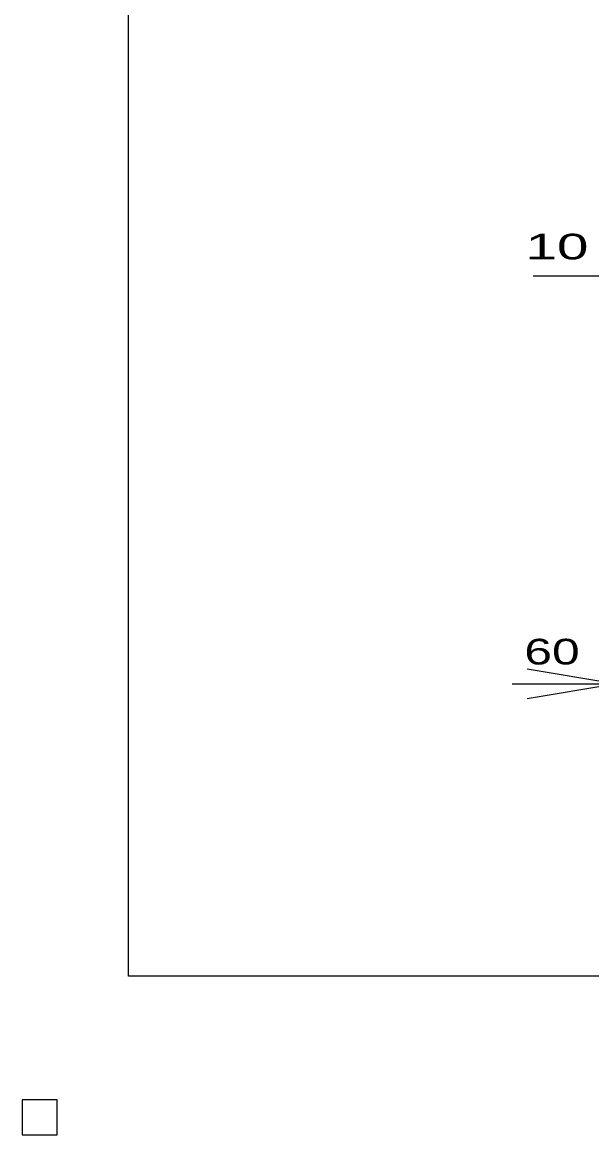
# Model space of a CAD drawing. Units: millimetres, scale not verified. Extents: x -1456 to 1385, y -1026 to 843.
# Drawn here: x -1456 to -1066, y -1026 to -263 of the extents above; entities that cross this region are included whole.
import ezdxf
from ezdxf.enums import TextEntityAlignment as Align

# ---------------------------------------------------------------- set-up
doc = ezdxf.new("R2010")
doc.units = ezdxf.units.MM
doc.header["$LTSCALE"] = 8
for name, color, linetype, lineweight in [('0_2', 150, 'Continuous', 25), ('19', 6, 'Continuous', 25), ('22', 4, 'Continuous', 25), ('32', 4, 'Continuous', 25), ('48', 3, 'Continuous', 25), ('54', 2, 'Continuous', 25), ('56', 2, 'Continuous', 25)]:
    doc.layers.add(name, color=color, linetype=linetype, lineweight=lineweight)
doc.styles.add('ベクトル', font='')
doc.styles.get('ベクトル').set_extended_font_data('ベクトル')

# ---------------------------------------------------------------- blocks, each defined once
blk = doc.blocks.new('open_arrow')
at = {"color": 0, "linetype": 'Continuous', "lineweight": -2}
blk.add_lwpolyline([(7.5, 1.25), (0, 0), (7.5, -1.25)], dxfattribs=at)

msp = doc.modelspace()

# ---------------------------------------------------------------- linework, layer by layer
at = {"layer": '0_2'}
for p, q in [((-1383.2, -917.2), (-1383.2, 842.8)), ((1384.8, -917.2), (-1383.2, -917.2)), ((-1432, -1002), (-1456, -1002)), ((-1456, -1002), (-1456, -1026)), ((-1432, -1002), (-1456, -1002)), ((-1456, -1002), (-1456, -1026)), ((-1432, -1002), (-1456, -1002)), ((-1456, -1002), (-1456, -1026)), ((-1432, -1002), (-1456, -1002)), ((-1456, -1002), (-1456, -1026)), ((-1432, -1002), (-1456, -1002)), ((-1456, -1002), (-1456, -1026)), ((-1432, -1026), (-1432, -1002)), ((-1432, -1026), (-1432, -1002)), ((-1432, -1026), (-1432, -1002)), ((-1432, -1026), (-1432, -1002)), ((-1432, -1026), (-1432, -1002)), ((-1456, -1026), (-1432, -1026)), ((-1456, -1026), (-1432, -1026)), ((-1456, -1026), (-1432, -1026)), ((-1456, -1026), (-1432, -1026)), ((-1456, -1026), (-1432, -1026))]:
    msp.add_line(p, q, dxfattribs=at)
at = {"layer": '19', "color": 4}
msp.add_line((-1120.4, -716.83), (-990, -716.83), dxfattribs=at)
at = {"layer": '22'}
msp.add_line((-1106, -437), (-1050, -437), dxfattribs=at)
at = {"layer": '32'}
for p, q in [((-1432, -1002), (-1456, -1002)), ((-1456, -1002), (-1456, -1026)), ((-1432, -1002), (-1456, -1002)), ((-1456, -1002), (-1456, -1026)), ((-1432, -1002), (-1456, -1002)), ((-1456, -1002), (-1456, -1026)), ((-1432, -1002), (-1456, -1002)), ((-1456, -1002), (-1456, -1026)), ((-1432, -1002), (-1456, -1002)), ((-1456, -1002), (-1456, -1026)), ((-1432, -1026), (-1432, -1002)), ((-1432, -1026), (-1432, -1002)), ((-1432, -1026), (-1432, -1002)), ((-1432, -1026), (-1432, -1002)), ((-1432, -1026), (-1432, -1002)), ((-1456, -1026), (-1432, -1026)), ((-1456, -1026), (-1432, -1026)), ((-1456, -1026), (-1432, -1026)), ((-1456, -1026), (-1432, -1026)), ((-1456, -1026), (-1432, -1026))]:
    msp.add_line(p, q, dxfattribs=at)
at = {"layer": '48'}
for p, q in [((-1432, -1002), (-1456, -1002)), ((-1456, -1002), (-1456, -1026)), ((-1432, -1002), (-1456, -1002)), ((-1456, -1002), (-1456, -1026)), ((-1432, -1002), (-1456, -1002)), ((-1456, -1002), (-1456, -1026)), ((-1432, -1002), (-1456, -1002)), ((-1456, -1002), (-1456, -1026)), ((-1432, -1002), (-1456, -1002)), ((-1456, -1002), (-1456, -1026)), ((-1432, -1026), (-1432, -1002)), ((-1432, -1026), (-1432, -1002)), ((-1432, -1026), (-1432, -1002)), ((-1432, -1026), (-1432, -1002)), ((-1432, -1026), (-1432, -1002)), ((-1456, -1026), (-1432, -1026)), ((-1456, -1026), (-1432, -1026)), ((-1456, -1026), (-1432, -1026)), ((-1456, -1026), (-1432, -1026)), ((-1456, -1026), (-1432, -1026))]:
    msp.add_line(p, q, dxfattribs=at)
at = {"layer": '54'}
for p, q in [((-1432, -1002), (-1456, -1002)), ((-1456, -1002), (-1456, -1026)), ((-1432, -1002), (-1456, -1002)), ((-1456, -1002), (-1456, -1026)), ((-1432, -1002), (-1456, -1002)), ((-1456, -1002), (-1456, -1026)), ((-1432, -1026), (-1432, -1002)), ((-1432, -1026), (-1432, -1002)), ((-1432, -1026), (-1432, -1002)), ((-1456, -1026), (-1432, -1026)), ((-1456, -1026), (-1432, -1026)), ((-1456, -1026), (-1432, -1026))]:
    msp.add_line(p, q, dxfattribs=at)
at = {"layer": '56', "color": 4}
for p, q in [((-1432, -1002), (-1456, -1002)), ((-1456, -1002), (-1456, -1026)), ((-1432, -1002), (-1456, -1002)), ((-1456, -1002), (-1456, -1026)), ((-1432, -1002), (-1456, -1002)), ((-1456, -1002), (-1456, -1026)), ((-1432, -1026), (-1432, -1002)), ((-1432, -1026), (-1432, -1002)), ((-1432, -1026), (-1432, -1002)), ((-1456, -1026), (-1432, -1026)), ((-1456, -1026), (-1432, -1026)), ((-1456, -1026), (-1432, -1026))]:
    msp.add_line(p, q, dxfattribs=at)

# ---------------------------------------------------------------- block references
at = {"layer": '19', "color": 4, "xscale": 8, "yscale": 8, "rotation": 180}
msp.add_blockref('open_arrow', (-1050, -716.83), dxfattribs=at)

# ---------------------------------------------------------------- texts
at = {"layer": '19', "color": 4, "style": 'ベクトル', "width": 1.45}
msp.add_text('60', height=17.6, dxfattribs=at).set_placement((-1074, -708.83), align=Align.BOTTOM_RIGHT)
at = {"layer": '22', "color": 2, "style": 'ベクトル', "width": 1.65}
msp.add_text(' 10 ', height=17.6, dxfattribs=at).set_placement((-1122, -417), align=Align.MIDDLE_LEFT)

doc.saveas('drawing.dxf')
